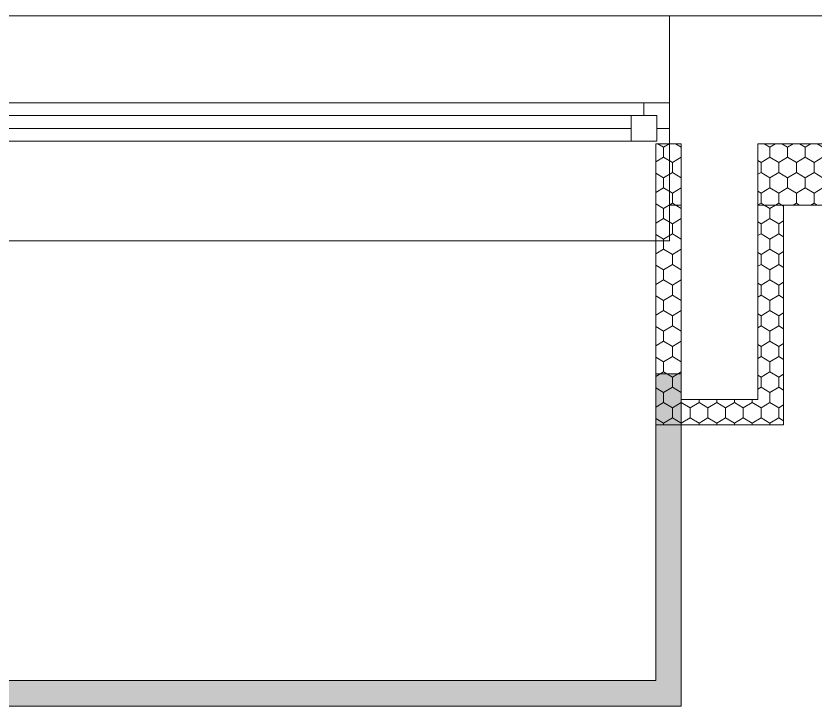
# Model space of a CAD drawing. Header units: millimetres. Extents: x 2773669 to 2919208, y -67651 to -3984.
# Drawn here: x 2816717 to 2818280, y -56559 to -55209 of the extents above; entities that cross this region are included whole.
import ezdxf

# ---------------------------------------------------------------- set-up
doc = ezdxf.new("R2010")
doc.units = ezdxf.units.MM
doc.header["$MEASUREMENT"] = 0
doc.layers.add('0_muret e jashtme', color=7, linetype='Continuous')
for name, color, linetype, lineweight, true_color in [('0_muret e jashtme_Pen_No__82', 7, 'Continuous', 0, 0xaaaaaa), ('ARCHICAD Windows_Pen_No__82', 7, 'Continuous', 0, 0xaaaaaa), ('Structural - Bearing_Pen_No__82', 7, 'Continuous', 0, 0xaaaaaa)]:
    doc.layers.add(name, color=color, linetype=linetype, lineweight=lineweight, true_color=true_color)
doc.layers.add('Structural - Bearing_Pen_No__19', color=255, linetype='Continuous', lineweight=0)
pattern_1 = [(90, (2247653.822, -76424.967), (-34.6410162, 0), [20, -40]), (90, (2247636.502, -76394.967), (-34.6410162, 0), [20, -40]), (150, (2247653.822, -76404.967), (17.320508, 30), [20, -40]), (150, (2247619.18, -76404.967), (17.320508, 30), [20, -40]), (210, (2247653.822, -76424.967), (-17.320508, 30), [20, -40]), (210, (2247619.18, -76424.967), (-17.320508, 30), [20, -40])]

# ---------------------------------------------------------------- blocks, each defined once
blk = doc.blocks.new('Window 22_2')
at = {"layer": 'ARCHICAD Windows_Pen_No__82', "color": 253, "linetype": 'Continuous', "lineweight": 0, "true_color": 0xaaaaaa}
for p, q in [((-800, 150), (-800, 220)), ((-800, 220), (800, 220)), ((800, 220), (800, 150)), ((-800, 150), (-800, 30)), ((800, 150), (800, 30)), ((-800, 30), (-800, 0)), ((-775, 25), (-725, 25)), ((-775, -25), (-775, 25)), ((-725, 25), (725, 25)), ((-725, 25), (-725, -25)), ((-725, 25), (725, 25)), ((725, -25), (725, 25)), ((725, 25), (775, 25)), ((775, 25), (775, -25)), ((800, 30), (800, 0)), ((-800, 0), (-775, 0)), ((-800, 0), (-800, -50)), ((-800, 0), (-800, -50)), ((-775, 0), (-775, -25)), ((-725, 0), (725, 0)), ((775, -25), (775, 0)), ((775, 0), (800, 0)), ((800, 0), (800, -50)), ((800, 0), (800, -50)), ((-775, -25), (-750, -25)), ((-725, -25), (-775, -25)), ((-750, -25), (-750, -50)), ((725, -25), (-725, -25)), ((775, -25), (725, -25)), ((750, -50), (750, -25)), ((750, -25), (775, -25)), ((-750, -50), (-800, -50)), ((-800, -50), (-800, -220)), ((750, -50), (-750, -50)), ((800, -50), (750, -50)), ((800, -50), (800, -220)), ((-800, -220), (800, -220))]:
    blk.add_line(p, q, dxfattribs=at)
blk = doc.blocks.new('Wall_19', base_point=(2813318.2, -55208.5))
at = {"layer": '0_muret e jashtme_Pen_No__82', "linetype": 'Continuous', "lineweight": 0, "true_color": 0xaaaaaa}
h = blk.add_hatch(dxfattribs=at)
h.set_pattern_fill('STYROFOAM_SM_INSULATION', color=253, style=0, pattern_type=2)
h.set_pattern_definition(pattern_1)
h.paths.add_polyline_path([(2817995, -55458.5), (2817995, -55578.5), (2818018.2, -55578.5), (2818018.2, -55458.5)])
h = blk.add_hatch(dxfattribs=at)
h.set_pattern_fill('STYROFOAM_SM_INSULATION', color=253, style=0, pattern_type=2)
h.set_pattern_definition(pattern_1)
h.paths.add_polyline_path([(2818168.2, -55578.5), (2819688.2, -55578.5), (2819568.2, -55458.5), (2818168.2, -55458.5)])
at = {"layer": '0_muret e jashtme_Pen_No__82', "color": 253, "linetype": 'Continuous', "lineweight": 0, "true_color": 0xaaaaaa}
for p, q in [((2817995, -55378.5), (2817995, -55208.5)), ((2817995, -55428.5), (2817995, -55378.5)), ((2817995, -55458.5), (2817995, -55428.5)), ((2817995, -55458.5), (2818018.2, -55458.5)), ((2817995, -55578.5), (2817995, -55458.5)), ((2818018.2, -55458.5), (2818018.2, -55578.5)), ((2818168.2, -55578.5), (2818168.2, -55458.5)), ((2818168.2, -55458.5), (2819568.2, -55458.5))]:
    blk.add_line(p, q, dxfattribs=at)
at = {"layer": '0_muret e jashtme_Pen_No__82', "color": 253, "linetype": 'Continuous', "lineweight": 0, "true_color": 0xaaaaaa, "flags": 128}
for points in [[(2819318.2, -55208.5), (2817995, -55208.5)], [(2817995, -55578.5), (2818018.2, -55578.5)], [(2818168.2, -55578.5), (2819688.2, -55578.5)]]:
    blk.add_lwpolyline(points, dxfattribs=at)
at = {"layer": 'ARCHICAD Windows_Pen_No__82', "color": 253, "linetype": 'Continuous', "lineweight": 0, "true_color": 0xaaaaaa, "zscale": 1000, "rotation": 180}
blk.add_blockref('Window 22_2', (2817195, -55428.5), dxfattribs=at)
blk = doc.blocks.new('Wall_59', base_point=(2818018.2, -55208.5))
at = {"layer": '0_muret e jashtme_Pen_No__82', "color": 253, "linetype": 'Continuous', "lineweight": 0, "true_color": 0xaaaaaa}
for p, q in [((2818018.2, -55458.5), (2818018.2, -55578.5)), ((2818168.2, -55578.5), (2818168.2, -55458.5))]:
    blk.add_line(p, q, dxfattribs=at)
at = {"layer": '0_muret e jashtme_Pen_No__82', "color": 253, "linetype": 'Continuous', "lineweight": 0, "true_color": 0xaaaaaa, "flags": 128}
for points in [[(2818018.2, -55578.5), (2818018.2, -55958.5)], [(2818168.2, -55958.5), (2818168.2, -55578.5)], [(2818168.2, -55958.5), (2818018.2, -55958.5)]]:
    blk.add_lwpolyline(points, dxfattribs=at)

msp = doc.modelspace()

# ---------------------------------------------------------------- hatches: boundary and pattern name
at = {"layer": '0_muret e jashtme_Pen_No__82', "linetype": 'Continuous', "lineweight": 0, "true_color": 0xaaaaaa}
h = msp.add_hatch(dxfattribs=at)
h.set_pattern_fill('STYROFOAM_SM_INSULATION', color=253, style=0, pattern_type=2)
h.set_pattern_definition(pattern_1)
h.paths.add_polyline_path([(2818168.17292, -55578.54946), (2818168.17292, -55958.54946), (2818018.17292, -55958.54946), (2818018.17292, -55458.54953), (2817968.17292, -55458.54953), (2817968.17292, -56008.54946), (2818218.17292, -56008.54946), (2818218.17292, -55578.54946)])
at = {"layer": 'Structural - Bearing_Pen_No__19', "linetype": 'Continuous', "lineweight": 0}
msp.add_hatch(color=255, dxfattribs=at).paths.add_polyline_path([(2818018.17292, -56558.54946), (2818018.17292, -55908.54946), (2817968.17292, -55908.54946), (2817968.17292, -56508.54945), (2815618.17292, -56508.54945), (2815618.17292, -55908.54946), (2815568.51167, -55908.54946), (2815568.51167, -56558.54946)])

# ---------------------------------------------------------------- linework, layer by layer
at = {"layer": '0_muret e jashtme_Pen_No__82', "color": 253, "linetype": 'Continuous', "lineweight": 0, "true_color": 0xaaaaaa, "flags": 128}
msp.add_lwpolyline([(2818168.17292, -55578.54946), (2818168.17292, -55958.54946), (2818018.17292, -55958.54946), (2818018.17292, -55458.54953), (2817968.17292, -55458.54953), (2817968.17292, -56008.54946), (2818218.17292, -56008.54946), (2818218.17292, -55578.54946)], close=True, dxfattribs=at)
at = {"layer": 'Structural - Bearing_Pen_No__82', "color": 253, "linetype": 'Continuous', "lineweight": 0, "true_color": 0xaaaaaa, "flags": 128}
for points in [[(2815618.17292, -55908.54946), (2815618.17292, -56508.54945), (2817968.17292, -56508.54945), (2817968.17292, -55908.54946), (2818018.17292, -55908.54946), (2818018.17292, -55578.54946), (2817995.00328, -55578.54946), (2817995.00328, -55648.54946), (2816395.00328, -55648.54946), (2816395.00328, -55578.54946), (2815568.17292, -55578.54946), (2815568.17292, -56558.54946), (2815568.51167, -56558.54946), (2815568.51167, -55908.54946)], [(2818018.17292, -56558.54946), (2818018.17292, -55908.54946), (2817968.17292, -55908.54946), (2817968.17292, -56508.54945), (2815618.17292, -56508.54945), (2815618.17292, -55908.54946), (2815568.51167, -55908.54946), (2815568.51167, -56558.54946)]]:
    msp.add_lwpolyline(points, close=True, dxfattribs=at)

# ---------------------------------------------------------------- block references
at = {"layer": '0_muret e jashtme', "color": 7, "lineweight": 0}
for name, p in [('Wall_19', (2813318.17292, -55208.54946)), ('Wall_59', (2818018.17292, -55208.54946))]:
    msp.add_blockref(name, p, dxfattribs=at)

doc.saveas('drawing.dxf')
